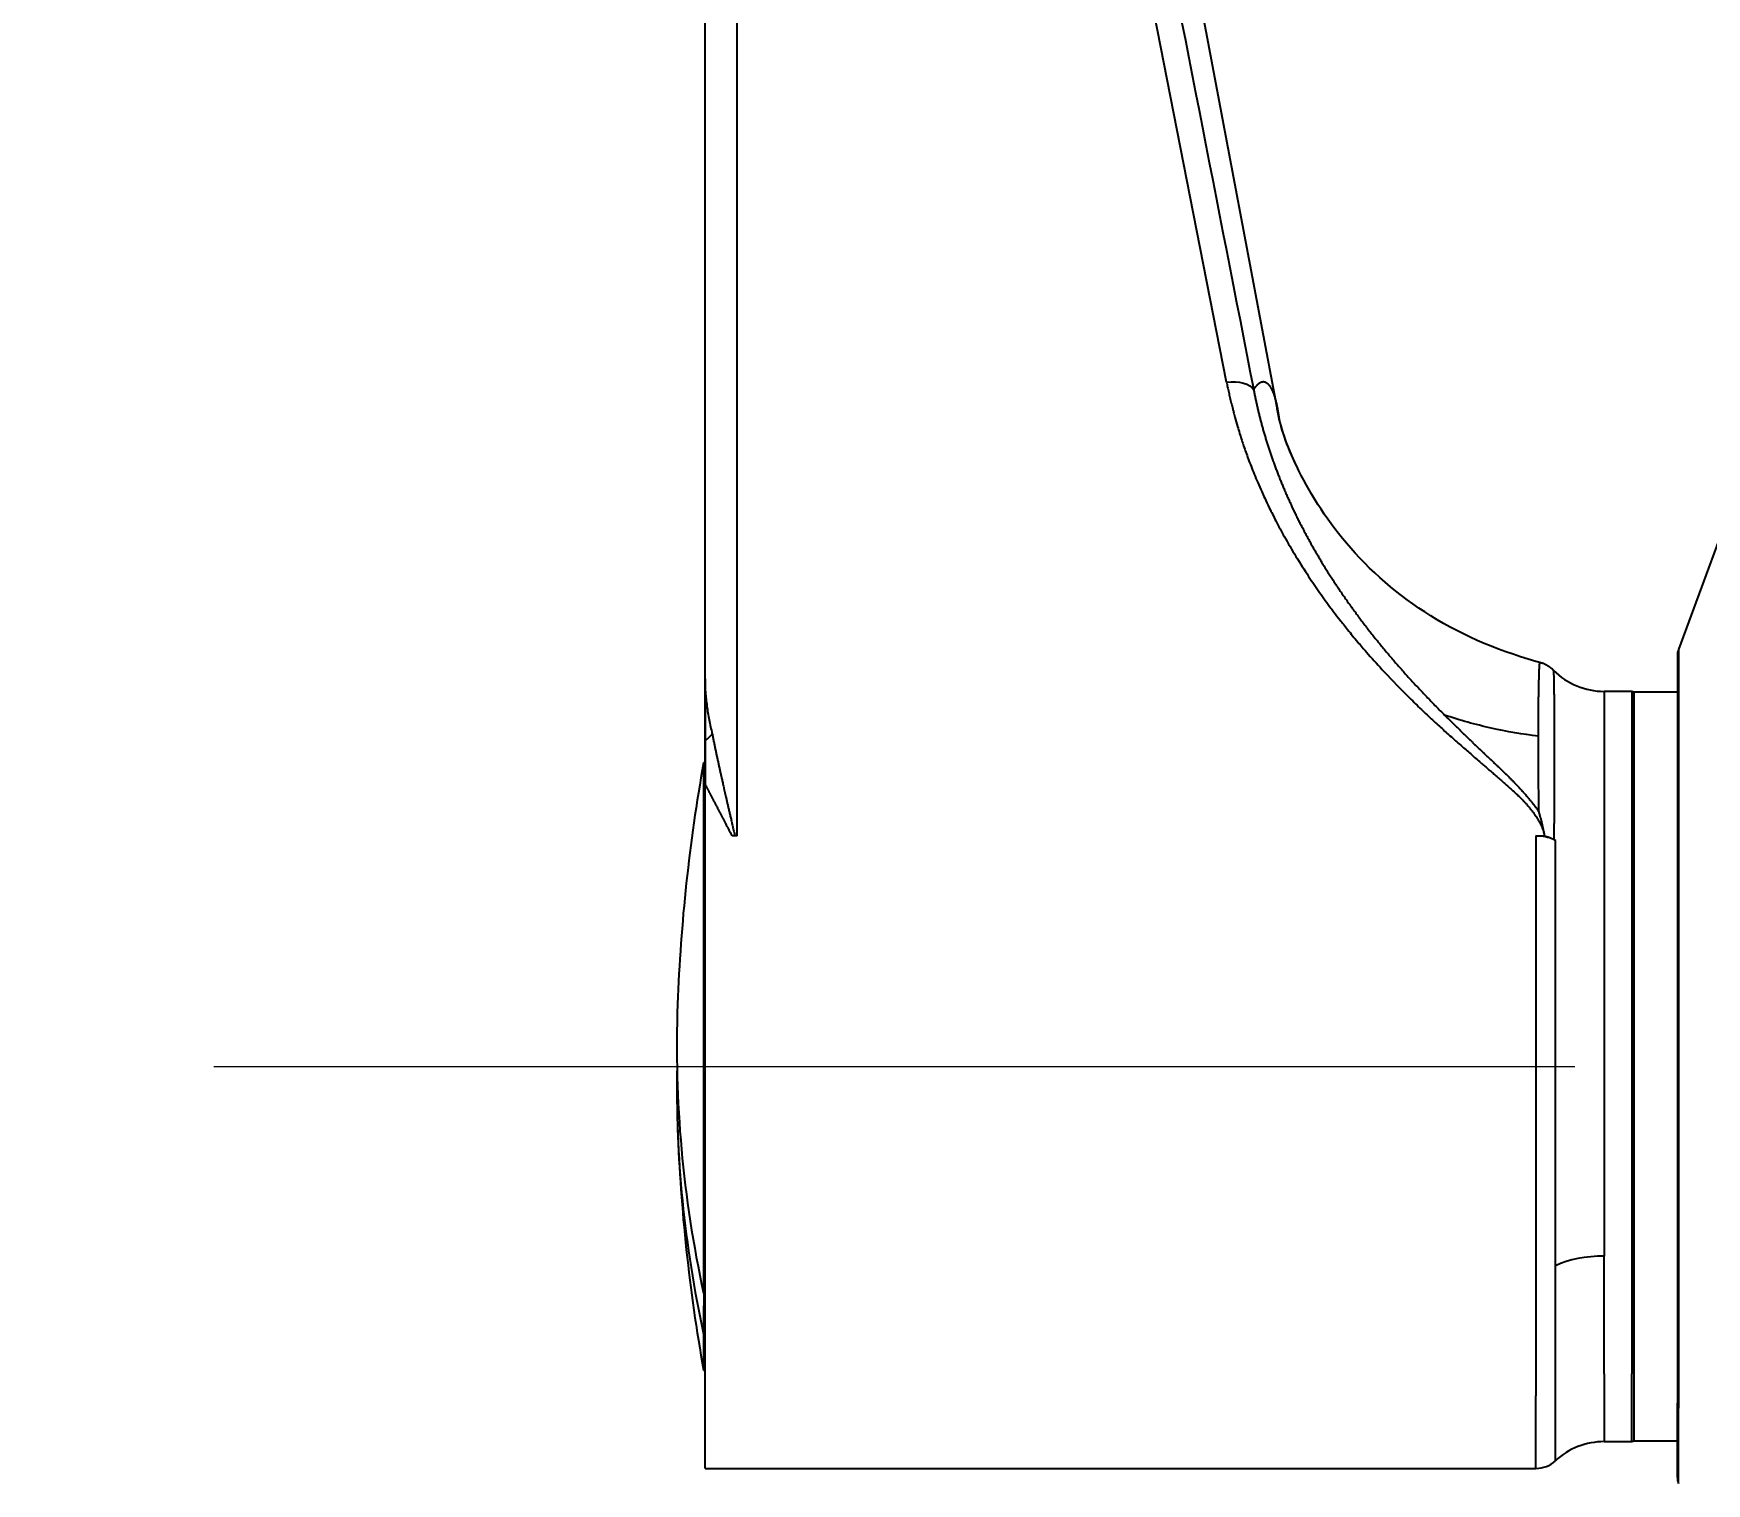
# Model space of a CAD drawing. Extents: x 900 to 2324, y -1513 to 827.
# Drawn here: x 1935.2 to 1982.04, y 192.89 to 233.48 of the extents above; entities that cross this region are included whole.
import ezdxf

# ---------------------------------------------------------------- set-up
doc = ezdxf.new("R2010")
doc.units = 0
doc.header["$LTSCALE"] = 4
doc.header["$MEASUREMENT"] = 0
doc.header["$PDMODE"] = 3
doc.header["$PDSIZE"] = -10
doc.linetypes.add('CENTER2', pattern=[28.575, 19.05, -3.175, 3.175, -3.175])
doc.layers.get('0').update_dxf_attribs({"linetype": 'CONTINUOUS'})
doc.layers.get('DEFPOINTS').update_dxf_attribs({"linetype": 'CONTINUOUS'})
doc.layers.add('1', color=7, linetype='CONTINUOUS')
doc.layers.add('Cneter', color=1, linetype='CENTER2', lineweight=13)
doc.styles.add('Daelim Dimension', font='')
doc.styles.get('Daelim Dimension').set_extended_font_data('나눔고딕')
doc.dimstyles.new('DEFAULT', dxfattribs={"dimscale": 2, "dimtxt": 2, "dimasz": 2, "dimexe": 0, "dimexo": 2, "dimgap": 1, "dimtad": 1, "dimdec": 1, "dimzin": 9, "dimdsep": 46, "dimtxsty": 'Daelim Dimension', "dimcen": 0.5, "dimclrd": 252, "dimclre": 252, "dimclrt": 3, "dimadec": 1, "dimazin": 0, "dimtfac": 1, "dimtdec": 1, "dimtix": 1, "dimtmove": 0, "dimatfit": 3, "dimfxl": 1, "dimtolj": 1, "dimtzin": 1, "dimlwd": 9, "dimlwe": 9, "dimarcsym": 0})

# ---------------------------------------------------------------- blocks, each defined once
blk = doc.blocks.new('*D7')
at = {"color": 5, "lineweight": 9, "ltscale": 0.5, "transparency": 16777216}
for p, q in [((1815.925, 229.477), (1815.925, 140.324)), ((1993.004, 170.564), (1993.004, 140.324)), ((1819.925, 140.324), (1989.004, 140.324))]:
    blk.add_line(p, q, dxfattribs=at)
at = {"color": 5, "ltscale": 0.5, "transparency": 16777216}
for points in [[(1819.925, 140.991), (1819.925, 139.658), (1815.925, 140.324)], [(1989.004, 140.991), (1989.004, 139.658), (1993.004, 140.324)]]:
    blk.add_solid(points, dxfattribs=at)
at = {"layer": 'DEFPOINTS', "color": 0, "ltscale": 0.5, "transparency": 16777216}
for p in [(1815.925, 233.477), (1993.004, 174.564), (1993.004, 140.324)]:
    blk.add_point(p, dxfattribs=at)
at = {"color": 7, "ltscale": 0.5, "transparency": 16777216, "insert": (1904.465, 147.66), "char_height": 10, "attachment_point": 5, "style": 'Daelim Dimension'}
blk.add_mtext('\\A1;177', dxfattribs=at)
blk = doc.blocks.new('*D8')
at = {"color": 5, "lineweight": 9, "ltscale": 0.5, "transparency": 16777216}
for p, q in [((1862.505, 214.102), (1862.505, 160.126)), ((1993.004, 170.564), (1993.004, 160.126)), ((1866.505, 160.126), (1989.004, 160.126))]:
    blk.add_line(p, q, dxfattribs=at)
at = {"color": 5, "ltscale": 0.5, "transparency": 16777216}
for points in [[(1866.505, 160.793), (1866.505, 159.459), (1862.505, 160.126)], [(1989.004, 160.793), (1989.004, 159.459), (1993.004, 160.126)]]:
    blk.add_solid(points, dxfattribs=at)
at = {"layer": 'DEFPOINTS', "color": 0, "ltscale": 0.5, "transparency": 16777216}
for p in [(1862.505, 218.102), (1993.004, 174.564), (1993.004, 160.126)]:
    blk.add_point(p, dxfattribs=at)
at = {"color": 7, "ltscale": 0.5, "transparency": 16777216, "insert": (1927.755, 167.827), "char_height": 10, "attachment_point": 5, "style": 'Daelim Dimension'}
blk.add_mtext('\\A1;130.5', dxfattribs=at)

msp = doc.modelspace()

# ---------------------------------------------------------------- linework, layer by layer
at = {"layer": '1', "color": 7, "linetype": 'Continuous', "lineweight": -3}
for p, q in [((1970.042, 222.899), (1963.073, 259.796)), ((1968.601, 223.721), (1962.476, 255.028)), ((1954.904, 211.02), (1954.904, 247.658)), ((1954.004, 215.412), (1954.004, 247.164)), ((1987.884, 234.237), (1981.252, 216.237)), ((1981.222, 216.064), (1981.222, 195.144)), ((1981.252, 216.237), (1981.252, 195.002)), ((1954.004, 213.064), (1954.004, 215.412)), ((1979.171, 215.064), (1979.171, 199.258)), ((1979.943, 215.064), (1979.171, 215.064)), ((1979.943, 215.064), (1979.943, 195.963)), ((1980.004, 215.042), (1979.943, 215.064)), ((1980.004, 215.042), (1980.004, 195.981)), ((1981.222, 215.042), (1980.004, 215.042)), ((1953.963, 213.064), (1953.963, 198.223)), ((1954.005, 213.064), (1953.963, 213.064)), ((1954.004, 193.314), (1954.004, 212.475)), ((1977.264, 211.02), (1977.496, 211.02)), ((1977.264, 211.017), (1977.264, 195.349)), ((1977.809, 198.987), (1977.809, 210.894)), ((1979.171, 195.963), (1979.171, 199.258)), ((1977.809, 193.528), (1977.809, 198.987)), ((1953.973, 198.223), (1953.963, 198.223)), ((1953.963, 197.601), (1954.005, 197.601)), ((1953.973, 197.076), (1953.963, 197.076)), ((1953.963, 197.076), (1953.963, 196.064)), ((1953.963, 196.064), (1954.005, 196.064)), ((1979.171, 195.963), (1979.171, 194.064)), ((1979.943, 194.064), (1979.943, 195.963)), ((1980.004, 195.981), (1980.004, 194.087)), ((1977.264, 193.314), (1977.264, 195.349)), ((1981.222, 193.064), (1981.222, 195.144)), ((1981.252, 192.891), (1981.252, 195.002)), ((1979.171, 194.064), (1979.943, 194.064)), ((1979.943, 194.064), (1980.004, 194.087)), ((1980.004, 194.087), (1981.222, 194.087)), ((1954.004, 193.314), (1977.264, 193.314))]:
    msp.add_line(p, q, dxfattribs=at)
for centre, radius, start, end in [((1981.722, 216.064), 0.5, 159.7751, 180), ((1979.171, 217.064), 2, 225.0349, 270), ((2001.204, 204.564), 48, 169.8001, 177.9185), ((2001.204, 204.564), 48, 182.0815, 190.1999), ((1979.171, 192.064), 2, 90, 132.9311), ((1977.264, 194.114), 0.8, 270, 312.9338), ((1981.722, 193.064), 0.5, 180, 200.2249)]:
    msp.add_arc(centre, radius, start, end, dxfattribs=at)
for centre, major_axis, ratio, start_param, end_param in [((1977.264, 210.558), (-0.8, 0), 0.573576, 4.040081, 4.712389), ((2001.204, 205.138), (47.99, 0), 0.819152, 3.111833, 3.318404), ((2001.204, 203.99), (47.99, 0), 0.819152, 3.127006, 3.318404), ((1979.171, 198.247), (2, 0), 0.505357, 1.570796, 2.320232), ((1981.722, 195.144), (-0.5, 0), 0.819152, 6.28316, 6.636176)]:
    msp.add_ellipse(centre, major_axis=major_axis, ratio=ratio, start_param=start_param, end_param=end_param, dxfattribs=at)
for points, degree in [([(1963.231, 254.82), (1965.28, 244.382), (1967.324, 233.943), (1969.363, 223.501)], 3), ([(1970.565, 221.364), (1970.287, 221.944), (1970.105, 222.47), (1970.022, 222.969)], 3), ([(1977.753, 215.652), (1977.593, 215.812), (1977.374, 215.869)], 2), ([(1954.839, 211.017), (1954.814, 211.017), (1954.789, 211.017), (1954.763, 211.017)], 3), ([(1954.904, 211.017), (1954.883, 211.017), (1954.861, 211.017), (1954.839, 211.017)], 3), ([(1977.484, 211.114), (1977.489, 211.083), (1977.493, 211.051), (1977.496, 211.02)], 3), ([(1977.764, 210.918), (1977.779, 210.91), (1977.793, 210.902), (1977.809, 210.894)], 3), ([(1953.973, 198.223), (1953.971, 198.149), (1953.967, 198.004), (1953.964, 197.796), (1953.963, 197.665), (1953.963, 197.601)], 3), ([(1953.963, 197.601), (1953.963, 197.537), (1953.964, 197.413), (1953.967, 197.238), (1953.971, 197.129), (1953.973, 197.076)], 3)]:
    msp.add_open_spline(points, degree=degree, dxfattribs=at)
for points, knots in [([(1968.601, 223.721), (1968.943, 223.766), (1969.271, 223.672), (1969.363, 223.501), (1969.363, 223.501)], [0, 0, 0, 0, 0.999926, 1, 1, 1, 1]), ([(1968.601, 223.721), (1968.606, 223.698), (1968.615, 223.652), (1968.631, 223.582), (1968.646, 223.51), (1968.663, 223.437), (1968.68, 223.362), (1968.698, 223.286), (1968.716, 223.208), (1968.736, 223.128), (1968.756, 223.048), (1968.776, 222.965), (1968.803, 222.863), (1968.846, 222.701), (1968.92, 222.437), (1969.003, 222.167), (1969.082, 221.928), (1969.142, 221.754), (1969.211, 221.564), (1969.29, 221.358), (1969.378, 221.137), (1969.477, 220.901), (1969.575, 220.678), (1969.683, 220.443), (1969.813, 220.171), (1969.995, 219.81), (1970.24, 219.355), (1970.544, 218.833), (1970.826, 218.389), (1971.051, 218.054), (1971.206, 217.829), (1971.365, 217.607), (1971.498, 217.425), (1971.637, 217.241), (1971.751, 217.093), (1971.879, 216.931), (1971.995, 216.785), (1972.131, 216.618), (1972.308, 216.407), (1972.578, 216.092), (1973.015, 215.606), (1973.491, 215.111), (1973.93, 214.678), (1974.248, 214.374), (1974.555, 214.091), (1974.809, 213.862), (1975.011, 213.684), (1975.162, 213.551), (1975.302, 213.429), (1975.442, 213.307), (1975.577, 213.189), (1975.705, 213.078), (1975.814, 212.983), (1975.903, 212.906), (1975.992, 212.829), (1976.087, 212.748), (1976.192, 212.657), (1976.293, 212.569), (1976.392, 212.483), (1976.489, 212.398), (1976.599, 212.299), (1976.707, 212.2), (1976.806, 212.105), (1976.877, 212.035), (1976.941, 211.969), (1977.003, 211.901), (1977.071, 211.823), (1977.141, 211.738), (1977.21, 211.646), (1977.271, 211.556), (1977.321, 211.476), (1977.356, 211.414), (1977.38, 211.368), (1977.399, 211.329), (1977.416, 211.293), (1977.432, 211.254), (1977.448, 211.217), (1977.461, 211.182), (1977.474, 211.147), (1977.481, 211.125), (1977.485, 211.114)], [0, 0, 0, 0, 0.004684, 0.009476, 0.014375, 0.019382, 0.024496, 0.029718, 0.035047, 0.040485, 0.04603, 0.051683, 0.057444, 0.067043, 0.085266, 0.112119, 0.123116, 0.135283, 0.148617, 0.163121, 0.178795, 0.195637, 0.213649, 0.226659, 0.246334, 0.272673, 0.305672, 0.346886, 0.389561, 0.406991, 0.424411, 0.441819, 0.459213, 0.467328, 0.485624, 0.494827, 0.506435, 0.520958, 0.535472, 0.558378, 0.599185, 0.65795, 0.686487, 0.713587, 0.739249, 0.76347, 0.776563, 0.788824, 0.800249, 0.810837, 0.822792, 0.83317, 0.841973, 0.849199, 0.854849, 0.863567, 0.872043, 0.880279, 0.888274, 0.896024, 0.903933, 0.915463, 0.9231, 0.929289, 0.934031, 0.940098, 0.946585, 0.953492, 0.960804, 0.968508, 0.974361, 0.978973, 0.982352, 0.984503, 0.987394, 0.99016, 0.992802, 0.995323, 0.997721, 1, 1, 1, 1]), ([(1969.362, 223.501), (1969.366, 223.483), (1969.373, 223.447), (1969.383, 223.392), (1969.394, 223.338), (1969.405, 223.283), (1969.417, 223.228), (1969.428, 223.174), (1969.44, 223.119), (1969.453, 223.064), (1969.465, 223.009), (1969.478, 222.954), (1969.491, 222.898), (1969.505, 222.843), (1969.518, 222.788), (1969.532, 222.732), (1969.546, 222.676), (1969.561, 222.621), (1969.576, 222.565), (1969.591, 222.509), (1969.606, 222.453), (1969.622, 222.397), (1969.638, 222.341), (1969.654, 222.285), (1969.671, 222.229), (1969.688, 222.173), (1969.705, 222.116), (1969.722, 222.06), (1969.74, 222.004), (1969.758, 221.947), (1969.776, 221.89), (1969.795, 221.834), (1969.813, 221.777), (1969.833, 221.72), (1969.852, 221.664), (1969.872, 221.607), (1969.892, 221.55), (1969.912, 221.493), (1969.933, 221.436), (1969.954, 221.379), (1969.975, 221.322), (1969.996, 221.265), (1970.018, 221.207), (1970.04, 221.15), (1970.062, 221.093), (1970.085, 221.036), (1970.108, 220.978), (1970.131, 220.921), (1970.155, 220.864), (1970.179, 220.806), (1970.203, 220.749), (1970.227, 220.692), (1970.252, 220.634), (1970.277, 220.577), (1970.302, 220.519), (1970.328, 220.462), (1970.354, 220.404), (1970.38, 220.347), (1970.407, 220.289), (1970.434, 220.232), (1970.461, 220.174), (1970.488, 220.116), (1970.516, 220.059), (1970.544, 220.001), (1970.572, 219.944), (1970.6, 219.886), (1970.629, 219.829), (1970.658, 219.771), (1970.688, 219.714), (1970.718, 219.656), (1970.748, 219.599), (1970.778, 219.541), (1970.808, 219.484), (1970.839, 219.426), (1970.87, 219.369), (1970.902, 219.312), (1970.933, 219.254), (1970.965, 219.197), (1970.997, 219.14), (1971.03, 219.082), (1971.063, 219.025), (1971.096, 218.968), (1971.129, 218.911), (1971.162, 218.854), (1971.196, 218.797), (1971.23, 218.74), (1971.277, 218.662), (1971.337, 218.563), (1971.412, 218.443), (1971.488, 218.323), (1971.565, 218.202), (1971.644, 218.081), (1971.725, 217.959), (1971.808, 217.837), (1971.891, 217.715), (1971.977, 217.592), (1972.064, 217.47), (1972.153, 217.347), (1972.243, 217.224), (1972.335, 217.1), (1972.428, 216.977), (1972.523, 216.853), (1972.619, 216.73), (1972.717, 216.606), (1972.816, 216.483), (1972.917, 216.359), (1973.019, 216.235), (1973.123, 216.112), (1973.228, 215.988), (1973.335, 215.865), (1973.442, 215.742), (1973.551, 215.619), (1973.661, 215.496), (1973.773, 215.373), (1973.886, 215.251), (1974, 215.128), (1974.114, 215.006), (1974.231, 214.885), (1974.348, 214.763), (1974.466, 214.642), (1974.585, 214.521), (1974.665, 214.44), (1974.705, 214.4)], [0, 0, 0, 0, 0.005367, 0.010748, 0.016142, 0.021551, 0.026973, 0.032409, 0.037859, 0.043322, 0.048798, 0.054288, 0.05979, 0.065306, 0.070835, 0.076377, 0.081932, 0.0875, 0.09308, 0.098673, 0.104279, 0.109897, 0.115527, 0.12117, 0.126824, 0.132491, 0.13817, 0.143861, 0.149564, 0.155279, 0.161005, 0.166743, 0.172493, 0.178254, 0.184026, 0.189809, 0.195604, 0.20141, 0.207226, 0.213054, 0.218892, 0.224741, 0.230601, 0.236471, 0.242352, 0.248243, 0.254145, 0.260056, 0.265978, 0.271909, 0.277851, 0.283802, 0.289763, 0.295734, 0.301715, 0.307705, 0.313704, 0.319712, 0.32573, 0.331757, 0.337793, 0.343838, 0.349892, 0.355955, 0.362026, 0.368105, 0.374193, 0.380289, 0.386393, 0.392505, 0.398625, 0.404752, 0.410886, 0.417028, 0.423177, 0.429333, 0.435496, 0.441666, 0.447842, 0.454024, 0.460213, 0.466408, 0.472608, 0.478815, 0.485027, 0.491245, 0.497468, 0.510545, 0.523723, 0.537, 0.550372, 0.56384, 0.577399, 0.591049, 0.604786, 0.61861, 0.632516, 0.646504, 0.660571, 0.674715, 0.688933, 0.703222, 0.717581, 0.732006, 0.746495, 0.761046, 0.775655, 0.790321, 0.805039, 0.819807, 0.834622, 0.849482, 0.864382, 0.879321, 0.894297, 0.909308, 0.924351, 0.939426, 0.95453, 0.969662, 0.984819, 1, 1, 1, 1]), ([(1969.363, 223.501), (1969.365, 223.505), (1969.369, 223.512), (1969.375, 223.522), (1969.382, 223.533), (1969.388, 223.543), (1969.394, 223.552), (1969.401, 223.562), (1969.407, 223.571), (1969.414, 223.58), (1969.42, 223.589), (1969.426, 223.597), (1969.433, 223.606), (1969.439, 223.614), (1969.445, 223.621), (1969.452, 223.629), (1969.458, 223.636), (1969.464, 223.643), (1969.471, 223.65), (1969.477, 223.656), (1969.483, 223.662), (1969.49, 223.668), (1969.496, 223.674), (1969.502, 223.679), (1969.509, 223.684), (1969.515, 223.689), (1969.521, 223.694), (1969.528, 223.698), (1969.534, 223.702), (1969.54, 223.706), (1969.547, 223.71), (1969.553, 223.713), (1969.559, 223.716), (1969.565, 223.719), (1969.572, 223.721), (1969.578, 223.724), (1969.584, 223.726), (1969.59, 223.727), (1969.597, 223.729), (1969.603, 223.73), (1969.609, 223.731), (1969.615, 223.732), (1969.621, 223.732), (1969.627, 223.733), (1969.634, 223.733), (1969.64, 223.732), (1969.646, 223.732), (1969.652, 223.731), (1969.658, 223.73), (1969.664, 223.729), (1969.67, 223.727), (1969.676, 223.725), (1969.682, 223.723), (1969.688, 223.721), (1969.694, 223.718), (1969.7, 223.715), (1969.706, 223.712), (1969.712, 223.709), (1969.718, 223.705), (1969.724, 223.701), (1969.73, 223.697), (1969.736, 223.692), (1969.741, 223.688), (1969.747, 223.683), (1969.753, 223.677), (1969.759, 223.672), (1969.764, 223.666), (1969.77, 223.66), (1969.776, 223.654), (1969.782, 223.648), (1969.787, 223.641), (1969.793, 223.634), (1969.798, 223.626), (1969.804, 223.619), (1969.81, 223.611), (1969.815, 223.603), (1969.821, 223.595), (1969.826, 223.586), (1969.831, 223.577), (1969.837, 223.568), (1969.842, 223.559), (1969.848, 223.549), (1969.853, 223.539), (1969.858, 223.529), (1969.863, 223.519), (1969.869, 223.508), (1969.874, 223.497), (1969.879, 223.486), (1969.884, 223.474), (1969.889, 223.463), (1969.894, 223.451), (1969.899, 223.438), (1969.904, 223.426), (1969.909, 223.413), (1969.914, 223.4), (1969.919, 223.387), (1969.924, 223.373), (1969.93, 223.356), (1969.937, 223.334), (1969.946, 223.308), (1969.954, 223.282), (1969.962, 223.254), (1969.97, 223.226), (1969.978, 223.197), (1969.985, 223.167), (1969.993, 223.136), (1970, 223.105), (1970.006, 223.08), (1970.009, 223.065), (1970.01, 223.061)], [0, 0, 0, 0, 0.009041, 0.018072, 0.027095, 0.036107, 0.045111, 0.054105, 0.06309, 0.072067, 0.081035, 0.089994, 0.098944, 0.107886, 0.11682, 0.125746, 0.134663, 0.143573, 0.152475, 0.161369, 0.170255, 0.179134, 0.188005, 0.19687, 0.205727, 0.214577, 0.22342, 0.232257, 0.241086, 0.24991, 0.258726, 0.267537, 0.276341, 0.285139, 0.293931, 0.302718, 0.311499, 0.320274, 0.329044, 0.337808, 0.346567, 0.355321, 0.36407, 0.372814, 0.381554, 0.390289, 0.399019, 0.407745, 0.416467, 0.425185, 0.433899, 0.442608, 0.451315, 0.460017, 0.468716, 0.477412, 0.486104, 0.494794, 0.50348, 0.512163, 0.520844, 0.529522, 0.538198, 0.546871, 0.555542, 0.564211, 0.572878, 0.581543, 0.590207, 0.598868, 0.607529, 0.616188, 0.624845, 0.633502, 0.642158, 0.650812, 0.659466, 0.66812, 0.676773, 0.685426, 0.694078, 0.702731, 0.711383, 0.720036, 0.728689, 0.737342, 0.745996, 0.75465, 0.763306, 0.771962, 0.780619, 0.789278, 0.797937, 0.806599, 0.815262, 0.823926, 0.832592, 0.841261, 0.856693, 0.872099, 0.88748, 0.902835, 0.918166, 0.933472, 0.948756, 0.964018, 0.979258, 0.994478, 1, 1, 1, 1]), ([(1977.478, 215.844), (1976.306, 216.154), (1974.259, 217.004), (1971.852, 219.103), (1970.466, 221.383), (1970.074, 222.563), (1970.002, 223.102)], [0, 0, 0, 0, 0.272695, 0.533734, 0.775813, 1, 1, 1, 1]), ([(1970.01, 223.061), (1970.011, 223.054), (1970.015, 223.036), (1970.021, 223.006), (1970.026, 222.981), (1970.029, 222.968), (1970.029, 222.966)], [0, 0, 0, 0, 0.228165, 0.586078, 0.943553, 1, 1, 1, 1]), ([(1970.028, 222.965), (1970.028, 222.965), (1970.029, 222.959), (1970.031, 222.947), (1970.034, 222.93), (1970.037, 222.912), (1970.04, 222.895), (1970.043, 222.877), (1970.046, 222.859), (1970.049, 222.841), (1970.052, 222.822), (1970.055, 222.804), (1970.058, 222.785), (1970.061, 222.766), (1970.064, 222.747), (1970.066, 222.728), (1970.069, 222.709), (1970.072, 222.69), (1970.074, 222.67), (1970.077, 222.65), (1970.08, 222.631), (1970.081, 222.618), (1970.082, 222.611)], [0, 0, 0, 0, 0.001146, 0.054396, 0.10759, 0.160726, 0.213806, 0.266827, 0.319791, 0.372697, 0.425545, 0.478334, 0.531065, 0.583737, 0.636351, 0.688905, 0.7414, 0.793835, 0.846211, 0.898527, 0.950783, 1, 1, 1, 1]), ([(1977.331, 213.811), (1977.331, 213.82), (1977.331, 213.84), (1977.331, 213.87), (1977.331, 213.9), (1977.331, 213.93), (1977.331, 213.961), (1977.331, 213.992), (1977.331, 214.024), (1977.331, 214.056), (1977.332, 214.088), (1977.332, 214.121), (1977.332, 214.154), (1977.332, 214.187), (1977.332, 214.22), (1977.332, 214.254), (1977.333, 214.288), (1977.333, 214.322), (1977.333, 214.357), (1977.333, 214.391), (1977.334, 214.426), (1977.334, 214.461), (1977.334, 214.496), (1977.335, 214.531), (1977.335, 214.567), (1977.335, 214.602), (1977.336, 214.638), (1977.336, 214.673), (1977.336, 214.708), (1977.337, 214.744), (1977.337, 214.779), (1977.338, 214.815), (1977.338, 214.85), (1977.339, 214.885), (1977.339, 214.92), (1977.34, 214.955), (1977.34, 214.99), (1977.341, 215.024), (1977.341, 215.058), (1977.342, 215.092), (1977.343, 215.126), (1977.343, 215.159), (1977.344, 215.192), (1977.344, 215.225), (1977.345, 215.257), (1977.346, 215.289), (1977.347, 215.32), (1977.347, 215.351), (1977.348, 215.381), (1977.349, 215.411), (1977.35, 215.44), (1977.35, 215.468), (1977.351, 215.496), (1977.352, 215.523), (1977.353, 215.549), (1977.354, 215.575), (1977.355, 215.6), (1977.356, 215.624), (1977.356, 215.647), (1977.357, 215.669), (1977.358, 215.69), (1977.359, 215.71), (1977.36, 215.729), (1977.361, 215.747), (1977.362, 215.764), (1977.363, 215.78), (1977.365, 215.795), (1977.366, 215.808), (1977.367, 215.821), (1977.368, 215.832), (1977.369, 215.841), (1977.37, 215.849), (1977.371, 215.856), (1977.373, 215.862), (1977.374, 215.866), (1977.375, 215.868), (1977.376, 215.869), (1977.376, 215.869)], [0, 0, 0, 0, 0.007389, 0.014936, 0.022643, 0.030509, 0.038533, 0.046717, 0.055059, 0.063561, 0.072221, 0.081041, 0.090021, 0.09916, 0.10846, 0.11792, 0.127542, 0.137325, 0.14727, 0.157378, 0.167649, 0.178083, 0.188681, 0.199442, 0.210366, 0.221454, 0.232704, 0.244118, 0.255694, 0.267434, 0.279336, 0.291401, 0.303629, 0.316019, 0.328572, 0.341288, 0.354166, 0.367206, 0.380408, 0.393772, 0.407298, 0.420985, 0.434835, 0.448846, 0.463018, 0.477351, 0.491844, 0.506497, 0.521309, 0.536279, 0.551405, 0.566687, 0.582123, 0.597713, 0.613455, 0.629347, 0.645391, 0.661587, 0.677936, 0.69444, 0.711098, 0.727913, 0.744886, 0.762018, 0.779311, 0.796767, 0.814387, 0.832173, 0.850127, 0.868251, 0.886546, 0.905015, 0.92366, 0.942482, 0.961482, 0.980659, 1, 1, 1, 1]), ([(1977.751, 215.656), (1977.751, 215.656), (1977.751, 215.656), (1977.751, 215.655), (1977.751, 215.654), (1977.752, 215.652), (1977.752, 215.65), (1977.752, 215.648), (1977.753, 215.644), (1977.753, 215.641), (1977.754, 215.636), (1977.754, 215.631), (1977.754, 215.626), (1977.755, 215.62), (1977.755, 215.613), (1977.755, 215.606), (1977.756, 215.598), (1977.756, 215.59), (1977.756, 215.581), (1977.757, 215.572), (1977.757, 215.562), (1977.758, 215.551), (1977.758, 215.54), (1977.758, 215.528), (1977.759, 215.515), (1977.759, 215.502), (1977.76, 215.482), (1977.761, 215.453), (1977.762, 215.413), (1977.762, 215.371), (1977.763, 215.325), (1977.764, 215.277), (1977.765, 215.226), (1977.766, 215.172), (1977.767, 215.115), (1977.767, 215.057), (1977.768, 214.996), (1977.769, 214.932), (1977.769, 214.867), (1977.77, 214.799), (1977.77, 214.73), (1977.771, 214.658), (1977.771, 214.585), (1977.772, 214.51), (1977.772, 214.434), (1977.773, 214.356), (1977.773, 214.276), (1977.774, 214.195), (1977.774, 214.113), (1977.774, 214.03), (1977.774, 213.946), (1977.775, 213.861), (1977.775, 213.774), (1977.775, 213.687), (1977.775, 213.599), (1977.775, 213.511), (1977.775, 213.422), (1977.775, 213.332), (1977.775, 213.242), (1977.775, 213.151), (1977.775, 213.06), (1977.775, 212.969), (1977.775, 212.877), (1977.775, 212.786), (1977.775, 212.694), (1977.774, 212.602), (1977.774, 212.51), (1977.774, 212.418), (1977.773, 212.327), (1977.773, 212.235), (1977.773, 212.144), (1977.772, 212.053), (1977.772, 211.963), (1977.771, 211.873), (1977.771, 211.783), (1977.77, 211.694), (1977.77, 211.605), (1977.769, 211.517), (1977.769, 211.429), (1977.768, 211.342), (1977.767, 211.256), (1977.766, 211.171), (1977.766, 211.086), (1977.765, 211.002), (1977.764, 210.946), (1977.764, 210.918)], [0, 0, 0, 0, 0.000005, 0.00711, 0.014236, 0.021384, 0.028554, 0.035746, 0.04296, 0.050195, 0.057452, 0.064731, 0.072032, 0.079355, 0.0867, 0.094066, 0.101454, 0.108864, 0.116296, 0.12375, 0.131225, 0.138723, 0.146242, 0.153783, 0.161345, 0.16893, 0.176536, 0.19533, 0.213961, 0.23243, 0.250736, 0.268881, 0.286863, 0.304684, 0.322342, 0.339839, 0.357173, 0.374346, 0.391358, 0.408207, 0.424895, 0.441422, 0.457787, 0.473991, 0.490034, 0.505915, 0.521635, 0.537194, 0.552592, 0.567829, 0.582905, 0.59782, 0.612575, 0.627168, 0.641601, 0.655873, 0.669984, 0.683934, 0.697724, 0.711354, 0.724823, 0.738131, 0.751279, 0.764267, 0.777094, 0.789761, 0.802268, 0.814614, 0.8268, 0.838826, 0.850691, 0.862397, 0.873942, 0.885327, 0.896552, 0.907617, 0.918522, 0.929267, 0.939852, 0.950276, 0.960541, 0.970646, 0.98059, 0.990375, 1, 1, 1, 1]), ([(1954.004, 215.412), (1954.004, 215.286), (1954.009, 215.16), (1954.026, 214.907), (1954.039, 214.781), (1954.073, 214.526), (1954.094, 214.397), (1954.144, 214.138), (1954.173, 214.008), (1954.205, 213.876)], [0, 0, 0, 0, 0.25, 0.25, 0.5, 0.5, 0.75, 0.75, 1, 1, 1, 1]), ([(1954.004, 215.205), (1954.004, 215.195), (1954.004, 215.156), (1954.004, 215.085), (1954.004, 214.952), (1954.005, 214.803), (1954.005, 214.661), (1954.004, 214.555), (1954.005, 214.463), (1954.004, 214.362), (1954.004, 214.267), (1954.004, 214.179), (1954.004, 214.087), (1954.004, 213.991), (1954.004, 213.888), (1954.004, 213.786), (1954.004, 213.718), (1954.004, 213.684)], [0, 0, 0, 0, 0.018969, 0.077355, 0.139367, 0.279239, 0.372408, 0.419121, 0.489423, 0.555811, 0.618287, 0.676828, 0.7314, 0.799443, 0.866919, 0.933787, 1, 1, 1, 1]), ([(1977.331, 213.811), (1976.892, 213.863), (1976.45, 213.937), (1975.571, 214.134), (1975.134, 214.255), (1974.705, 214.4)], [0, 0, 0, 0, 0.5, 0.5, 1, 1, 1, 1]), ([(1974.705, 214.4), (1974.717, 214.388), (1974.742, 214.364), (1974.78, 214.327), (1974.817, 214.291), (1974.854, 214.255), (1974.891, 214.219), (1974.927, 214.182), (1974.964, 214.146), (1975, 214.11), (1975.037, 214.075), (1975.073, 214.039), (1975.11, 214.003), (1975.146, 213.967), (1975.182, 213.932), (1975.219, 213.896), (1975.255, 213.861), (1975.291, 213.826), (1975.328, 213.79), (1975.364, 213.755), (1975.4, 213.72), (1975.437, 213.685), (1975.473, 213.65), (1975.51, 213.615), (1975.546, 213.58), (1975.582, 213.546), (1975.619, 213.511), (1975.655, 213.476), (1975.692, 213.442), (1975.728, 213.407), (1975.764, 213.373), (1975.8, 213.339), (1975.836, 213.305), (1975.873, 213.271), (1975.909, 213.237), (1975.945, 213.203), (1975.981, 213.169), (1976.017, 213.135), (1976.053, 213.101), (1976.088, 213.067), (1976.124, 213.033), (1976.168, 212.992), (1976.221, 212.943), (1976.28, 212.886), (1976.339, 212.83), (1976.396, 212.774), (1976.453, 212.719), (1976.508, 212.664), (1976.562, 212.61), (1976.615, 212.556), (1976.667, 212.502), (1976.717, 212.449), (1976.767, 212.397), (1976.818, 212.342), (1976.871, 212.283), (1976.926, 212.222), (1976.98, 212.16), (1977.034, 212.096), (1977.087, 212.032), (1977.139, 211.968), (1977.191, 211.902), (1977.243, 211.835), (1977.294, 211.768), (1977.327, 211.722), (1977.344, 211.699)], [0, 0, 0, 0, 0.013755, 0.02748, 0.041176, 0.054843, 0.068485, 0.082101, 0.095693, 0.109261, 0.122807, 0.136332, 0.149836, 0.163321, 0.176785, 0.190231, 0.203658, 0.217067, 0.230458, 0.243829, 0.257181, 0.270512, 0.283823, 0.297112, 0.31038, 0.323626, 0.336849, 0.350049, 0.363225, 0.376378, 0.389507, 0.40261, 0.415689, 0.428744, 0.441774, 0.454779, 0.467759, 0.480716, 0.493647, 0.506555, 0.519438, 0.532296, 0.554212, 0.575834, 0.597167, 0.618216, 0.638985, 0.659478, 0.679699, 0.699654, 0.719346, 0.738781, 0.757962, 0.776894, 0.798748, 0.820698, 0.842745, 0.864893, 0.887143, 0.909497, 0.931957, 0.954526, 0.977206, 1, 1, 1, 1]), ([(1954.004, 213.684), (1954.044, 213.712), (1954.08, 213.743), (1954.147, 213.808), (1954.178, 213.842), (1954.205, 213.876)], [0, 0, 0, 0, 0.5, 0.5, 1, 1, 1, 1]), ([(1954.004, 213.684), (1954.004, 213.479), (1954.004, 213.275), (1954.004, 212.871), (1954.004, 212.671), (1954.004, 212.476)], [0, 0, 0, 0, 0.5, 0.5, 1, 1, 1, 1]), ([(1954.205, 213.876), (1954.208, 213.859), (1954.214, 213.824), (1954.224, 213.773), (1954.234, 213.721), (1954.244, 213.67), (1954.255, 213.619), (1954.265, 213.568), (1954.276, 213.517), (1954.286, 213.467), (1954.297, 213.416), (1954.307, 213.366), (1954.318, 213.315), (1954.329, 213.265), (1954.339, 213.215), (1954.35, 213.165), (1954.361, 213.115), (1954.372, 213.066), (1954.383, 213.016), (1954.394, 212.967), (1954.405, 212.918), (1954.416, 212.869), (1954.426, 212.82), (1954.437, 212.771), (1954.448, 212.725), (1954.458, 212.68), (1954.468, 212.635), (1954.479, 212.585), (1954.491, 212.53), (1954.505, 212.471), (1954.519, 212.408), (1954.534, 212.339), (1954.551, 212.267), (1954.568, 212.189), (1954.587, 212.107), (1954.607, 212.02), (1954.628, 211.928), (1954.65, 211.832), (1954.674, 211.73), (1954.698, 211.624), (1954.724, 211.513), (1954.751, 211.396), (1954.779, 211.275), (1954.809, 211.149), (1954.829, 211.062), (1954.839, 211.018)], [0, 0, 0, 0, 0.019214, 0.038334, 0.05736, 0.076292, 0.09513, 0.113874, 0.132525, 0.151081, 0.169544, 0.187913, 0.206187, 0.224369, 0.242456, 0.260449, 0.278349, 0.296155, 0.313867, 0.331485, 0.349009, 0.36644, 0.383777, 0.401021, 0.41817, 0.432613, 0.448597, 0.466123, 0.485191, 0.505801, 0.527953, 0.551647, 0.576884, 0.603662, 0.631982, 0.661845, 0.693249, 0.726196, 0.760685, 0.796715, 0.834288, 0.873403, 0.91406, 0.956259, 1, 1, 1, 1]), ([(1977.344, 211.699), (1977.342, 211.899), (1977.341, 212.093), (1977.338, 212.468), (1977.337, 212.65), (1977.335, 212.914), (1977.334, 213.001), (1977.334, 213.171), (1977.333, 213.255), (1977.333, 213.378), (1977.332, 213.419), (1977.332, 213.5), (1977.332, 213.54), (1977.332, 213.658), (1977.331, 213.736), (1977.331, 213.811)], [0, 0, 0, 0, 0.25, 0.25, 0.5, 0.5, 0.625, 0.625, 0.75, 0.75, 0.8125, 0.8125, 0.875, 0.875, 1, 1, 1, 1]), ([(1954.763, 211.017), (1954.756, 211.031), (1954.742, 211.059), (1954.721, 211.101), (1954.7, 211.142), (1954.679, 211.183), (1954.658, 211.224), (1954.638, 211.263), (1954.617, 211.303), (1954.598, 211.342), (1954.578, 211.38), (1954.558, 211.418), (1954.539, 211.455), (1954.52, 211.492), (1954.501, 211.528), (1954.482, 211.564), (1954.464, 211.6), (1954.446, 211.635), (1954.428, 211.669), (1954.41, 211.703), (1954.393, 211.736), (1954.375, 211.77), (1954.358, 211.802), (1954.341, 211.834), (1954.325, 211.866), (1954.308, 211.897), (1954.292, 211.928), (1954.276, 211.958), (1954.261, 211.988), (1954.245, 212.017), (1954.23, 212.046), (1954.215, 212.075), (1954.2, 212.103), (1954.185, 212.131), (1954.171, 212.158), (1954.157, 212.185), (1954.143, 212.211), (1954.129, 212.237), (1954.116, 212.263), (1954.103, 212.288), (1954.09, 212.313), (1954.077, 212.337), (1954.064, 212.361), (1954.052, 212.385), (1954.04, 212.408), (1954.028, 212.43), (1954.016, 212.453), (1954.008, 212.468), (1954.004, 212.475)], [0, 0, 0, 0, 0.027421, 0.05459, 0.081506, 0.10817, 0.13458, 0.160738, 0.186644, 0.212297, 0.237697, 0.262844, 0.287739, 0.312381, 0.336771, 0.360908, 0.384793, 0.408424, 0.431804, 0.454931, 0.477805, 0.500427, 0.522796, 0.544912, 0.566777, 0.588388, 0.609748, 0.630854, 0.651709, 0.672311, 0.69266, 0.712757, 0.732602, 0.752194, 0.771534, 0.790622, 0.809457, 0.82804, 0.846371, 0.86445, 0.882276, 0.89985, 0.917172, 0.934242, 0.951059, 0.967625, 0.983939, 1, 1, 1, 1]), ([(1977.485, 211.114), (1977.483, 211.123), (1977.481, 211.14), (1977.477, 211.166), (1977.473, 211.194), (1977.468, 211.222), (1977.462, 211.251), (1977.457, 211.28), (1977.45, 211.311), (1977.444, 211.342), (1977.436, 211.374), (1977.428, 211.407), (1977.42, 211.441), (1977.411, 211.475), (1977.401, 211.511), (1977.391, 211.547), (1977.38, 211.584), (1977.368, 211.622), (1977.356, 211.661), (1977.348, 211.686), (1977.344, 211.699)], [0, 0, 0, 0, 0.042596, 0.086565, 0.131934, 0.17873, 0.226983, 0.27672, 0.327973, 0.380771, 0.435145, 0.491125, 0.54874, 0.608017, 0.668985, 0.731668, 0.796091, 0.862275, 0.930239, 1, 1, 1, 1]), ([(1977.496, 211.02), (1977.547, 211.008), (1977.594, 210.994), (1977.661, 210.968), (1977.683, 210.959), (1977.725, 210.94), (1977.745, 210.929), (1977.764, 210.918)], [0, 0, 0, 0, 0.5, 0.5, 0.75, 0.75, 1, 1, 1, 1])]:
    msp.add_open_spline(points, degree=3, knots=knots, dxfattribs=at)
at = {"layer": 'Cneter', "lineweight": 5, "ltscale": 0.5}
msp.add_line((1940.252, 204.564), (2019.578, 204.564), dxfattribs=at)

# ---------------------------------------------------------------- dimensions: what is measured, and where the dimension line sits
at = {"color": 5, "ltscale": 0.5}
dim = msp.add_linear_dim(base=(1993.004, 140.324), p1=(1815.925, 233.477), p2=(1993.004, 174.564), text='177', dimstyle='DEFAULT', override={"dimtxt": 5, "dimclrd": 5, "dimclre": 5, "dimclrt": 7}, dxfattribs=at)
dim.commit()
dim.dimension.update_dxf_attribs({"geometry": '*D7', "text_midpoint": (1904.465, 147.66)})
dim = msp.add_linear_dim(base=(1993.004, 160.126), p1=(1862.505, 218.102), p2=(1993.004, 174.564), dimstyle='DEFAULT', override={"dimtxt": 5, "dimclrd": 5, "dimclre": 5, "dimclrt": 7}, dxfattribs=at)
dim.commit()
dim.dimension.update_dxf_attribs({"geometry": '*D8', "text_midpoint": (1927.755, 167.827)})

doc.saveas('drawing.dxf')
